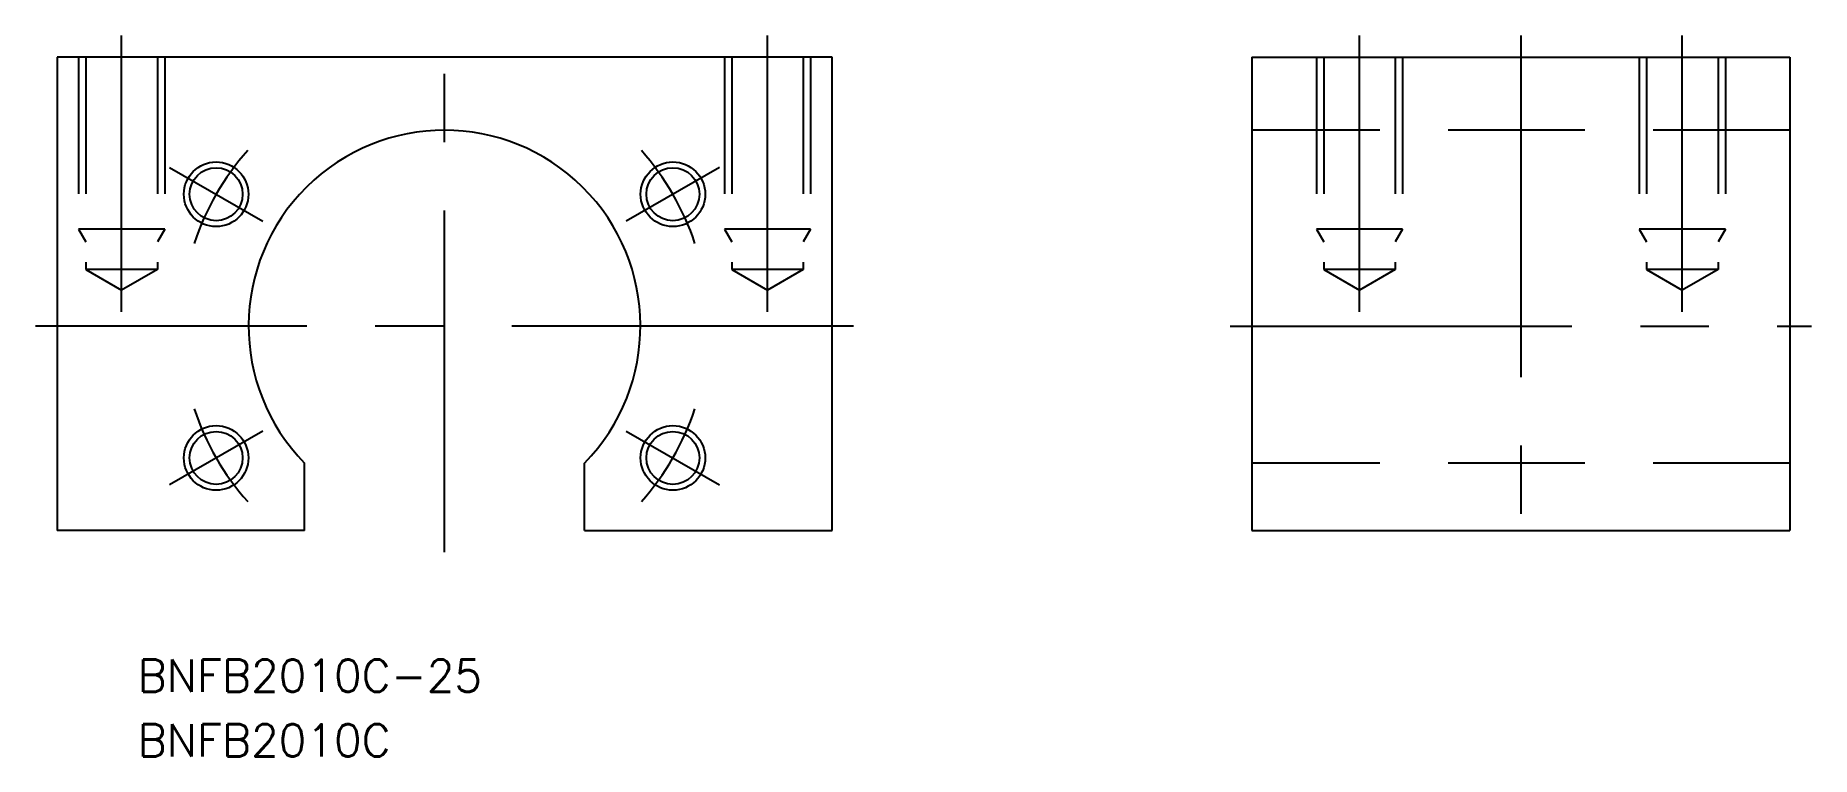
# Model space of a CAD drawing. Extents: x -38 to 127, y -40 to 27.
import ezdxf

# ---------------------------------------------------------------- set-up
doc = ezdxf.new("R2010")
doc.units = 0
doc.linetypes.add('CENTER', pattern=[50.8, 31.75, -6.35, 6.35, -6.35])
doc.linetypes.add('DASHED', pattern=[19.05, 12.7, -6.35])
doc.layers.get('0').update_dxf_attribs({"linetype": 'CONTINUOUS'})
doc.layers.add('CENTER', color=1, linetype='CENTER')
doc.styles.get("Standard").update_dxf_attribs({"font": 'txt.shx', "height": 3, "bigfont": 'bigfont.shx'})

# ---------------------------------------------------------------- blocks, each defined once
blk = doc.blocks.new('*U2')
at = {"color": 7, "linetype": 'CONTINUOUS'}
blk.add_text('BNFB2010C-25', height=3, dxfattribs=at).set_placement((-28.52, -33.98))
blk = doc.blocks.new('*U3')
at = {"color": 7, "linetype": 'CONTINUOUS'}
blk.add_text('BNFB2010C', height=3, dxfattribs=at).set_placement((-28.52, -39.99))

msp = doc.modelspace()

# ---------------------------------------------------------------- linework, layer by layer
at = {"color": 7, "linetype": 'CONTINUOUS'}
for p, q in [((36, 25), (-36, 25)), ((-36, 25), (-36, -19)), ((36, -19), (36, 25)), ((75, 25), (75, -19)), ((75, 25), (125, 25)), ((125, 25), (125, -19)), ((-13, -19), (-13, -12.74)), ((13, -19), (13, -12.74)), ((-13, -19), (-36, -19)), ((13, -19), (36, -19)), ((75, -19), (125, -19))]:
    msp.add_line(p, q, dxfattribs=at)
at = {"color": 3, "linetype": 'DASHED'}
for p, q in [((-34, 25), (-34, 9)), ((-33.32, 25), (-33.32, 5.25)), ((-26.68, 25), (-26.68, 5.25)), ((-26, 25), (-26, 9)), ((26, 25), (26, 9)), ((26.68, 25), (26.68, 5.25)), ((33.32, 25), (33.32, 5.25)), ((34, 25), (34, 9)), ((81, 25), (81, 9)), ((81.68, 25), (81.68, 5.25)), ((88.32, 25), (88.32, 5.25)), ((89, 25), (89, 9)), ((111, 25), (111, 9)), ((111.68, 25), (111.68, 5.25)), ((118.32, 25), (118.32, 5.25)), ((119, 25), (119, 9)), ((125, 18.2), (75, 18.2)), ((-34, 9), (-33.32, 7.83)), ((-26, 9), (-34, 9)), ((-26, 9), (-26.68, 7.83)), ((34, 9), (26, 9)), ((26, 9), (26.68, 7.83)), ((34, 9), (33.32, 7.83)), ((89, 9), (81, 9)), ((81, 9), (81.68, 7.83)), ((89, 9), (88.32, 7.83)), ((119, 9), (111, 9)), ((111, 9), (111.68, 7.83)), ((119, 9), (118.32, 7.83)), ((-26.68, 5.25), (-33.32, 5.25)), ((-33.32, 5.25), (-30, 3.33)), ((-26.68, 5.25), (-30, 3.33)), ((33.32, 5.25), (26.68, 5.25)), ((26.68, 5.25), (30, 3.33)), ((33.32, 5.25), (30, 3.33)), ((88.32, 5.25), (81.68, 5.25)), ((81.68, 5.25), (85, 3.33)), ((88.32, 5.25), (85, 3.33)), ((118.32, 5.25), (111.68, 5.25)), ((111.68, 5.25), (115, 3.33)), ((118.32, 5.25), (115, 3.33)), ((125, -12.74), (75, -12.74))]:
    msp.add_line(p, q, dxfattribs=at)
at = {"color": 3, "linetype": 'CONTINUOUS'}
for centre in [(-21.22, 12.25), (21.22, 12.25), (-21.22, -12.25), (21.22, -12.25)]:
    msp.add_circle(centre, 3, dxfattribs=at)
at = {"color": 7, "linetype": 'CONTINUOUS'}
for centre in [(-21.22, 12.25), (21.22, 12.25), (-21.22, -12.25), (21.22, -12.25)]:
    msp.add_circle(centre, 2.46, dxfattribs=at)
msp.add_arc((0, 0), 18.2, 315.5847, 224.4153, dxfattribs=at)
at = {"layer": 'CENTER', "color": 1, "linetype": 'CENTER'}
for p, q in [((-30, 1.33), (-30, 27)), ((0, -21), (0, 27)), ((30, 1.33), (30, 27)), ((85, 1.33), (85, 27)), ((100, 27), (100, -21)), ((115, 6.58), (115, 27)), ((115, 1.33), (115, 27)), ((-25.55, 14.75), (-16.89, 9.75)), ((25.55, 14.75), (16.89, 9.75)), ((38, 0), (-38, 0)), ((73, 0), (127, 0)), ((-16.89, -9.75), (-25.55, -14.75)), ((16.89, -9.75), (25.55, -14.75))]:
    msp.add_line(p, q, dxfattribs=at)
for start, end in [(138.2866, 161.7134), (18.2866, 41.7134), (198.2866, 221.7134), (318.2866, 341.7134)]:
    msp.add_arc((0, 0), 24.5, start, end, dxfattribs=at)

# ---------------------------------------------------------------- block references
at = {"color": 7, "linetype": 'CONTINUOUS'}
for name in ['*U2', '*U3']:
    msp.add_blockref(name, (0, 0), dxfattribs=at)

doc.saveas('drawing.dxf')
